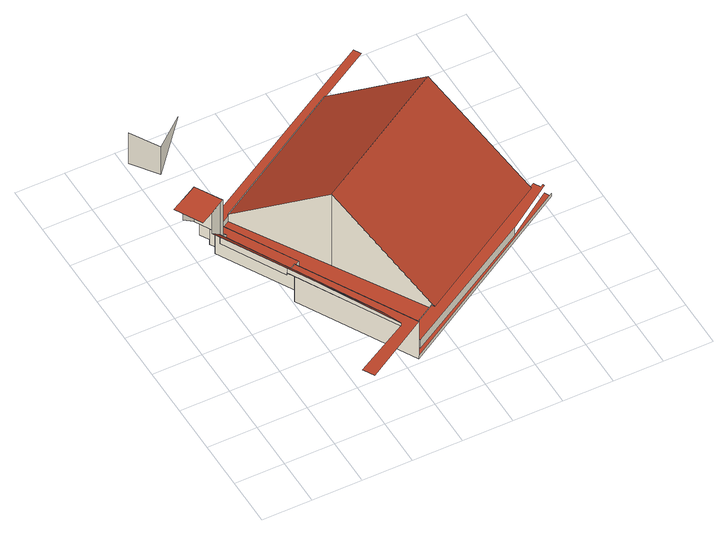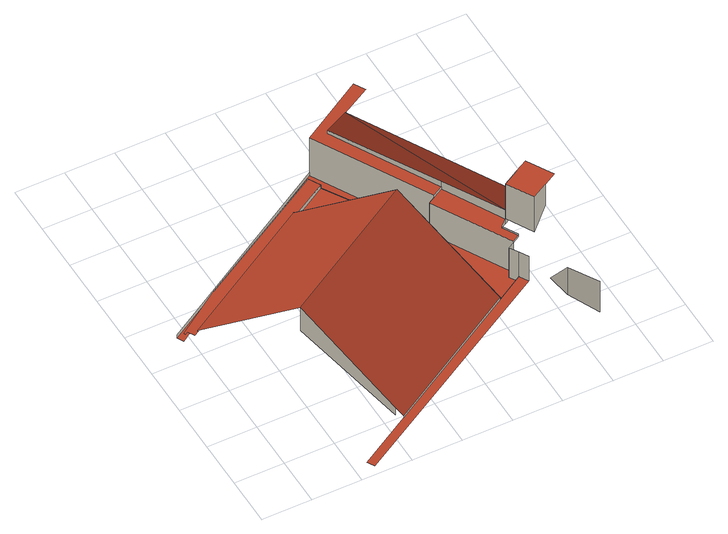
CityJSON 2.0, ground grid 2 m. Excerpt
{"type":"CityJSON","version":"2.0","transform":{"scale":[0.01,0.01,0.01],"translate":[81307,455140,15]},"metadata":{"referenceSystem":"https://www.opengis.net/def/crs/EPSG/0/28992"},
"CityObjects":{
"building1":{"type":"Building","attributes":{"Volume":104797.07,"Dakoppervlakte":8542.52,"Muuroppervlakte":13883.88,"Vloeroppervlakte":5073.26,"hoogte_Z_max_in_m_NAP":34.28,"GEB_DOEL":"kantoorfunctie - kantoorfunctie,woonfunctie","yearOfConstruction":1620,"measuredHeight":34.75},"geometry":[{"type":"MultiSurface","lod":"2","boundaries":[[[0,1,2,3,4,5,6]],[[7,1,0,8]],[[9,5,4,10]],[[11,12,6,5,9,13]],[[8,0,6,12]],[[10,14,9]],[[15,16,17,18,19,20,21,22]],[[23,24,12,11]],[[25,26,24,23]],[[13,9,27,22,28]],[[29,30,31,25]],[[28,32,33,29,25,23,11,13]],[[34,35,30,36]],[[37,38,39,40,41]],[[21,32,28,22]],[[42,27,9,14]],[[43,38,37,35,34]],[[44,45,46,47]],[[36,30,29,33,48]],[[22,27,42,15]],[[49,48,33,32,50]],[[51,52,38,43]],[[53,45,44]],[[20,54,55,50,32,21]],[[56,57,48,49]],[[43,34,36,48,57,58,59,51]],[[59,60,61,52,51]],[[62,57,56,63,64]],[[65,58,57,62]],[[58,65,66,60,59]],[[67,66,65]],[[68,69,52,61]],[[50,55,70,71,72,63,56,49]],[[52,69,73,74,75,39,38]],[[76,77,68,61,60]],[[64,63,72,78]],[[66,67,79,80,81,76,60]],[[55,54,82,70]],[[67,65,62,64,78,83,84,85,86,87,79]],[[76,88,89,77]]],"semantics":{"surfaces":[{"type":"RoofSurface"},{"type":"WallSurface"}],"values":[0,1,1,1,1,0,0,1,1,1,1,0,1,1,1,0,1,null,1,1,1,1,null,1,1,0,1,1,1,1,1,1,0,0,0,1,0,1,0,1]}}]}
},
"vertices":[
[190,1007,401],[126,972,401],[75,944,401],[133,839,401],[184,867,401],[231,893,401],[248,902,401],[126,972,297],[190,1007,225],[231,893,244],[184,867,297],[248,902,198],[248,902,225],[231,893,198],[526,245,297],[589,230,209],[370,108,209],[373,103,209],[386,79,209],[395,64,209],[655,219,209],[407,671,209],[364,647,209],[267,913,198],[267,913,204],[234,973,198],[234,973,204],[364,647,236],[364,647,198],[264,990,198],[264,990,191],[234,973,191],[407,671,198],[432,685,198],[289,1004,42],[289,1004,191],[264,990,42],[269,1038,191],[269,1038,67],[248,1073,67],[248,1073,74],[248,1073,191],[589,230,224],[269,1038,42],[216,1296,186],[216,1296,323],[149,1411,323],[149,1411,169],[432,685,42],[432,685,20],[407,671,20],[379,1104,42],[379,1104,67],[316,1354,373],[655,219,36],[655,219,20],[660,310,20],[660,310,42],[801,394,42],[593,744,42],[593,744,401],[379,1104,76],[660,310,59],[685,264,20],[685,264,59],[801,394,59],[801,394,70],[808,382,59],[949,1444,76],[949,1444,67],[1439,686,20],[1425,712,20],[1234,582,20],[1166,1571,67],[1161,1580,67],[1149,1600,67],[1163,1084,401],[966,1416,101],[1234,582,59],[1379,722,59],[1376,728,64],[1358,757,92],[1439,686,36],[1425,712,59],[1422,718,59],[1411,712,59],[1395,739,59],[1376,728,59],[1163,1084,285],[966,1416,64]
]}
